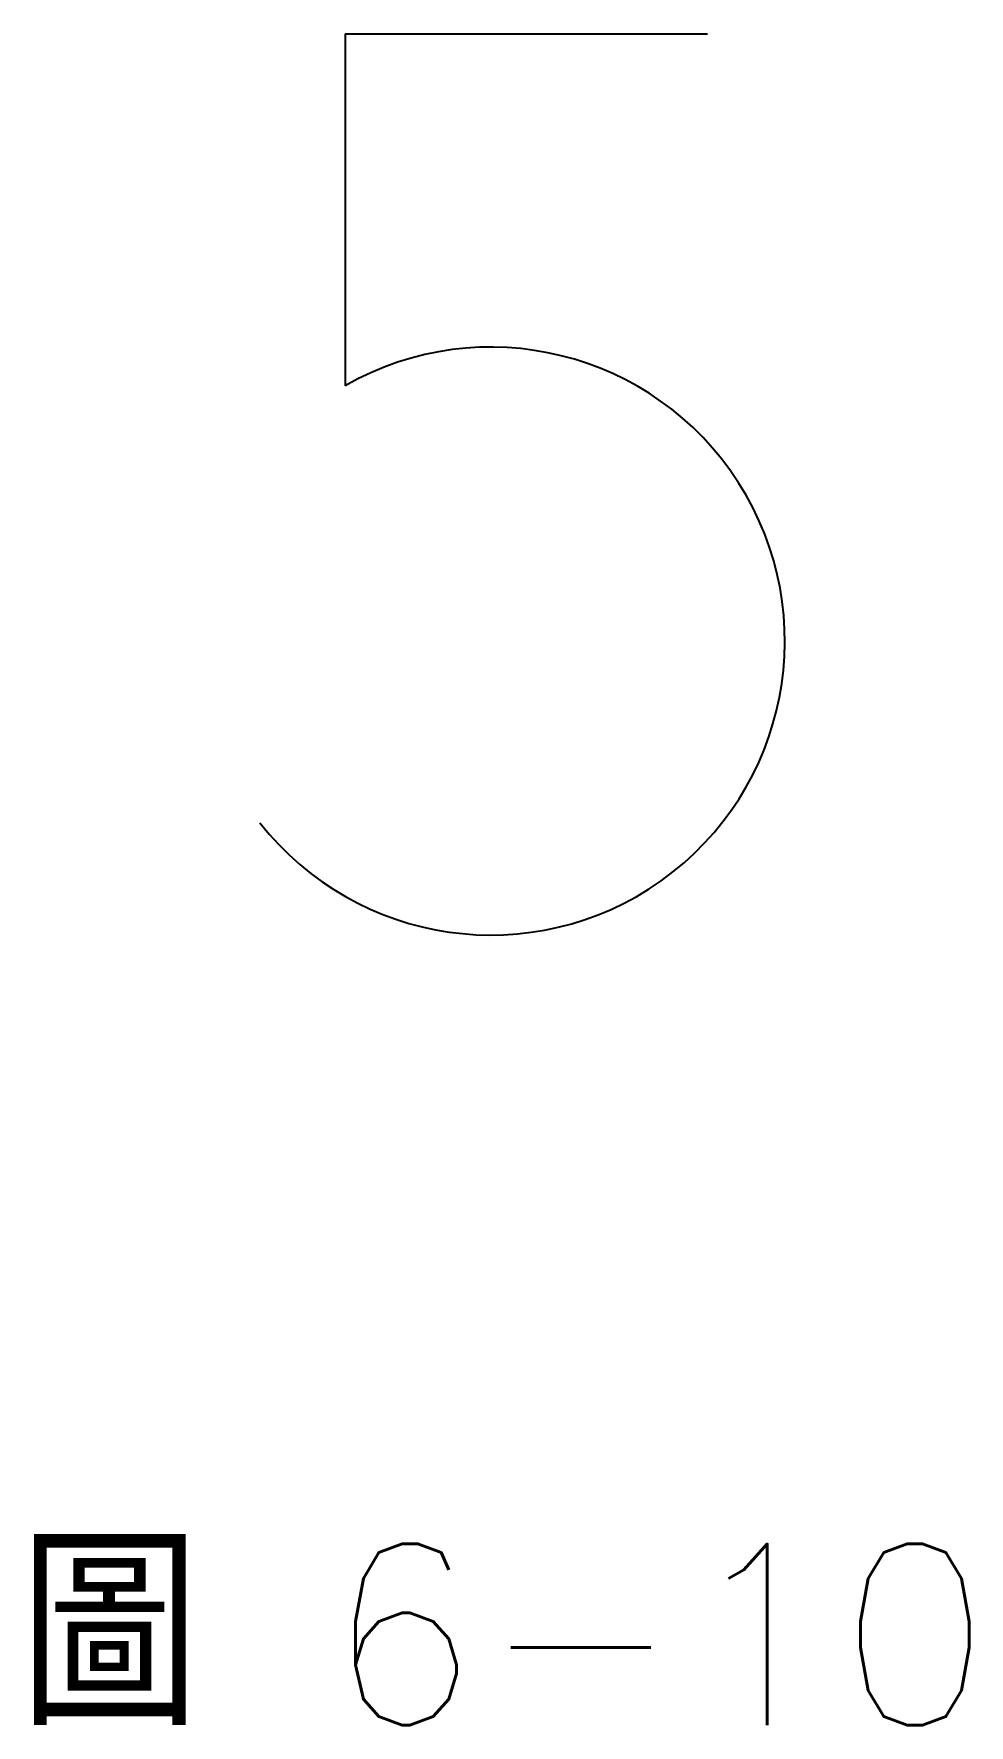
# Model space of a CAD drawing. Extents: x 60.2 to 75.6, y 183.8 to 211.8.
import ezdxf

# ---------------------------------------------------------------- set-up
doc = ezdxf.new("R2010")
doc.units = 0
doc.layers.add('輪廓線', color=7, linetype='CONTINUOUS')
doc.styles.add('CNS1', font='romans.shx', dxfattribs={"height": 3, "bigfont": 'chineset.shx'})

msp = doc.modelspace()

# ---------------------------------------------------------------- linework, layer by layer
at = {"layer": '輪廓線'}
for q in [(65.308, 205.977), (71.308, 211.804)]:
    msp.add_line((65.308, 211.804), q, dxfattribs=at)
msp.add_arc((67.723, 201.753), 4.865, 218.2115, 119.7558, dxfattribs=at)

# ---------------------------------------------------------------- texts
at = {"layer": '輪廓線', "style": 'CNS1'}
msp.add_text('圖 6-10', height=3, dxfattribs=at).set_placement((59.911, 183.811))

doc.saveas('drawing.dxf')
